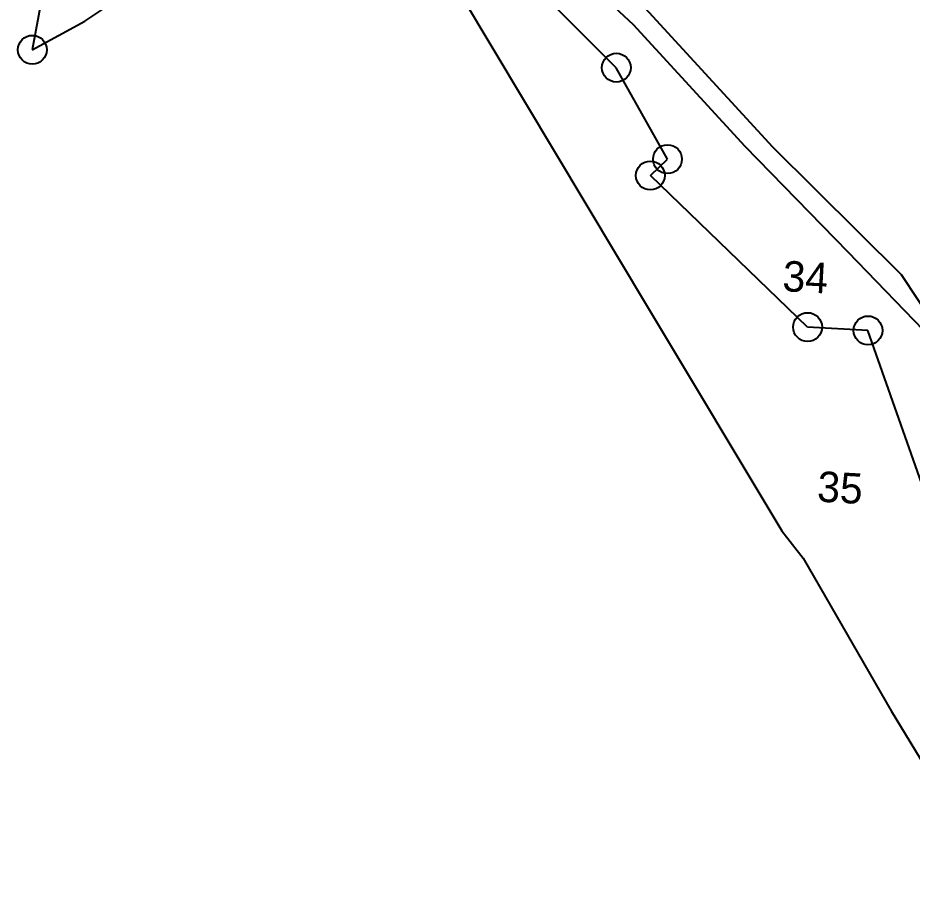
# Model space of a CAD drawing. Header units: metres. Extents: x 277693 to 281059, y 2038920 to 2043234.
# Drawn here: x 277693 to 278226, y 2041588 to 2042114 of the extents above; entities that cross this region are included whole.
import ezdxf
from ezdxf.enums import TextEntityAlignment as Align

# ---------------------------------------------------------------- set-up
doc = ezdxf.new("R2010")
doc.units = ezdxf.units.M
doc.header["$MEASUREMENT"] = 0
for name, color, linetype in [('POLY_PARCEL', 6, 'Continuous'), ('POLY_ROAD', 30, 'Continuous'), ('TEXT_PARCEL', 7, 'Continuous'), ('V_BOUND_LINE', 7, 'Continuous')]:
    doc.layers.add(name, color=color, linetype=linetype)
doc.styles.add('TEXT_MAP', font='', dxfattribs={"height": 2.5})
doc.styles.get('TEXT_MAP').set_extended_font_data('Kruti Dev 050')

msp = doc.modelspace()

# ---------------------------------------------------------------- linework, layer by layer
for centre in [(277701.2, 2042094.91), (278049.27, 2042084.22), (278079.78, 2042029.72), (278069.57, 2042019.98), (278163.29, 2041929.66), (278199.27, 2041927.67)]:
    msp.add_circle(centre, 8.59)
at = {"layer": 'POLY_PARCEL'}
for p, q in [((278049.27, 2042084.22), (278010.77, 2042122.42)), ((278079.78, 2042029.72), (278049.27, 2042084.22)), ((278069.57, 2042019.98), (278079.78, 2042029.72)), ((278163.29, 2041929.66), (278069.57, 2042019.98)), ((278199.27, 2041927.67), (278163.29, 2041929.66)), ((278245, 2041797.34), (278199.27, 2041927.67))]:
    msp.add_line(p, q, dxfattribs=at)
at = {"layer": 'POLY_ROAD'}
for p, q in [((278142.58, 2042036.82), (278056.77, 2042130.4)), ((278048.23, 2042120.23), (278059.42, 2042110)), ((278059.42, 2042110), (278125.97, 2042037.42)), ((278125.97, 2042037.42), (278187.31, 2041974.54)), ((278219.22, 2041960.82), (278142.58, 2042036.82)), ((278187.31, 2041974.54), (278237.87, 2041922.07)), ((278240.54, 2041928.49), (278219.22, 2041960.82))]:
    msp.add_line(p, q, dxfattribs=at)
at = {"layer": 'V_BOUND_LINE'}
for p, q in [((277719.85, 2042197.63), (277701.2, 2042094.91)), ((277732.52, 2042111.92), (277852.06, 2042193.18)), ((277935.7, 2042162.73), (278068.39, 2041940.8)), ((277701.2, 2042094.91), (277732.52, 2042111.92)), ((278068.39, 2041940.8), (278147.89, 2041808.23)), ((278147.89, 2041808.23), (278160.57, 2041792.03)), ((278160.57, 2041792.03), (278213.18, 2041701.08)), ((278213.18, 2041701.08), (278313.34, 2041535.2))]:
    msp.add_line(p, q, dxfattribs=at)

# ---------------------------------------------------------------- texts
at = {"layer": 'TEXT_PARCEL', "style": 'TEXT_MAP'}
for s, p in [('34', (278162, 2041959.46)), ('35', (278182.68, 2041834.03))]:
    msp.add_text(s, height=18.165, rotation=356.8431, dxfattribs=at).set_placement(p, align=Align.MIDDLE)

doc.saveas('drawing.dxf')
